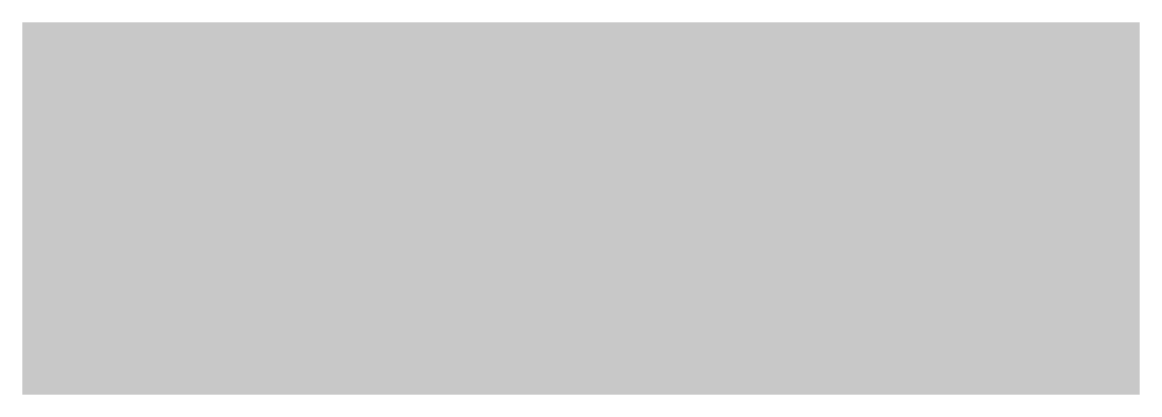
# Model space of a CAD drawing. Header units: millimetres. Extents: x 151151 to 230613, y -376178 to 0.
# Drawn here: x 151151 to 154751, y -291561 to -290361 of the extents above; entities that cross this region are included whole.
import ezdxf

# ---------------------------------------------------------------- set-up
doc = ezdxf.new("R2010")
doc.units = ezdxf.units.MM
doc.header["$LTSCALE"] = 250

msp = doc.modelspace()

# ---------------------------------------------------------------- hatches: boundary and pattern name
h = msp.add_hatch()
h.set_pattern_fill('加气混凝土', color=250)
h.set_pattern_definition([(0, (3.54, -3.66), (6, 12), [0, -12]), (0, (-3.48, -5.28), (6, 12), [0, -12]), (0, (0.42, -5.4), (6, 12), [0, -12]), (0, (4.68, -1.86), (6, 12), [0, -12]), (0, (-0.3, -6), (6, 12), [0, -12]), (0, (5.88, 5.7), (6, 12), [0, -12]), (0, (2.22, 4.74), (6, 12), [0, -12]), (0, (4.14, 3.24), (6, 12), [0, -12]), (0, (-5.64, 3), (6, 12), [0, -12]), (0, (0.24, 2.46), (6, 12), [0, -12]), (0, (-2.04, -0.6), (6, 12), [0, -12]), (0, (-1.92, -5.1), (6, 12), [0, -12]), (0, (2.58, -5.58), (6, 12), [0, -12]), (0, (5.88, -0.3), (6, 12), [0, -12]), (0, (-5.34, -2.16), (6, 12), [0, -12]), (0, (-4.32, -0.12), (6, 12), [0, -12]), (0, (0.36, -0.96), (6, 12), [0, -12]), (0, (-1.32, -2.7), (6, 12), [0, -12]), (0, (-2.28, 1.26), (6, 12), [0, -12]), (0, (-0.78, 5.76), (6, 12), [0, -12]), (0, (-4.86, -4.68), (6, 12), [0, -12]), (0, (1.74, 3.3), (6, 12), [0, -12]), (0, (-3.84, 3.48), (6, 12), [0, -12]), (0, (-4.8, 5.04), (6, 12), [0, -12]), (130.601294, (5.14286, 1.94286), (-29.9999996686, 36.0000001574), [0.5268311, -220.74222]), (18.4349488, (4.2857, 2.1714), (29.999999889, 11.999999911), [0.5421048, -75.352558]), (90, (4.286, 1.657), (6, 12), [0.5142857, -23.485713]), (161.565051, (4.8, 1.4857), (-30.000000151, 11.999999105), [0.5421048, -75.352558]), (53.1301023, (4.8, 1.4857), (6.000000011, 11.999999994), [0.5714286, -59.42857]), (135, (5.257, -4.6286), (-6.000000725, 11.99999919), [0.4848732, -33.456252]), (45, (4.5714, -4.6286), (5.99999996, 11.99999995), [0.4848732, -33.456252]), (135, (4.9143, -4.9714), (-6.000000725, 11.99999919), [0.4848732, -33.456252]), (45, (4.9143, -4.9714), (5.99999996, 11.99999995), [0.4848732, -33.456252]), (116.565051, (-0.514, 3.429), (-1.04e-06, 23.99999935), [0.6388765, -12.77753]), (180, (-0.8, 4), (-6, 12), [0.6857143, -11.314285]), (63.4349488, (-1.771, 3.429), (5e-08, 23.9999999), [0.6388765, -12.77753]), (116.565051, (-1.486, 2.857), (-1.04e-06, 23.99999935), [0.6388765, -12.77753]), (0, (-1.486, 2.857), (6, 12), [0.6857143, -11.314285]), (63.4349488, (-0.8, 2.857), (5e-08, 23.9999999), [0.6388765, -12.77753]), (107.102728, (4, -0.62857), (-17.99999931185, 60.0000000968), [0.7772269, -325.65805]), (143.972626, (3.7714, 0.1143), (-113.9999985548, 83.999999905), [0.7772269, -162.4404]), (180, (3.143, 0.571), (-6, 12), [0.7428571, -11.257142]), (36.0273733, (1.7714, 0.1143), (113.9999991575, 83.9999990944), [0.7772269, -162.4404]), (71.5650511, (1.5429, -0.5714), (18.000000092, 59.999999897), [0.7228063, -75.171856]), (107.102728, (1.77143, -1.3143), (-17.99999931185, 60.0000000968), [0.7772269, -325.65805]), (143.972626, (2.4, -1.7714), (-113.9999985548, 83.999999905), [0.7772269, -162.4404]), (0, (2.4, -1.771), (6, 12), [0.7428571, -11.257142]), (36.0273733, (3.1429, -1.7714), (113.9999991575, 83.9999990944), [0.7772269, -162.4404]), (71.5650511, (3.7714, -1.3143), (18.000000092, 59.999999897), [0.7228063, -75.171856]), (150.255118, (4.1143, 4.9714), (-18.0000000426, 11.999999851), [0.4607004, -96.286392]), (90, (3.714, 4.743), (6, 12), [0.4571429, -23.542855]), (29.7448813, (3.7143, 4.7429), (18.0000000106, 11.999999944), [0.4607004, -96.286392]), (116.565051, (1.314, -3.543), (-1.04e-06, 23.99999935), [0.6388765, -12.77753]), (168.690067, (1.0286, -2.9714), (-54.00000004, 11.999999699), [0.5827451, -121.79371]), (41.1859251, (0, -3.25714), (149.9999990912, 131.9999988458), [0.6074369, -254.51604]), (90, (0, -3.8286), (6, 12), [0.5714286, -23.42857]), (138.814074, (0.45714, -4.22857), (-149.9999973338, 132.0000008407), [0.6074369, -254.51604]), (16.6992442, (0.45714, -4.22857), (197.9999985103, 59.9999993716), [0.596589, -249.97075]), (60.9453959, (1.0286, -4.05714), (5.9999999841, 11.9999998939), [0.5883217, -246.50679]), (109.983106, (-3.7143, 1.4857), (-30.000000113, 83.9999997777), [0.66884004, -280.24395]), (155.556045, (-3.94286, 2.1143), (-78.0000002973, 35.99999925206), [0.6904597, -289.30263]), (24.4439547, (-5.2, 2.1143), (78.0000000389, 35.99999982685), [0.6904597, -289.30263]), (70.0168934, (-5.42857, 1.4857), (30.00000009044, 83.9999997916), [0.66884004, -280.24395]), (109.983106, (-5.2, 0.85714), (-30.000000113, 83.9999997777), [0.66884004, -280.24395]), (160.016893, (-4.5714, 0.6286), (-30.0000000176, 11.9999994533), [0.66884004, -139.78755]), (19.9831065, (-4.5714, 0.6286), (29.9999998353, 11.999999981), [0.66884004, -139.78755]), (70.0168934, (-3.94286, 0.85714), (30.00000009044, 83.9999997916), [0.66884004, -280.24395]), (122.005383, (0.7429, 0.4), (-6.000000805, 11.9999993874), [0.53908464, -112.66868]), (18.4349488, (-0.0571, 0.6857), (29.999999889, 11.999999911), [0.5421048, -75.352558]), (90, (-0.057, 0.1714), (6, 12), [0.5142857, -23.485713]), (161.565051, (0.4571, 0), (-30.000000151, 11.999999105), [0.5421048, -75.352558]), (54.4623222, (0.45714, 0), (41.9999999391, 59.9999999101), [0.4915614, -205.96423]), (116.565051, (-2.743, -2.514), (-1.04e-06, 23.99999935), [0.6388765, -12.77753]), (180, (-3.029, -1.943), (-6, 12), [0.6285714, -11.371428]), (59.0362434, (-4, -2.5143), (6.0000000195, 11.9999999418), [0.66639456, -139.27644]), (120.963756, (-3.6571, -3.0857), (-6.00000082, 11.999999449), [0.66639456, -139.27644]), (0, (-3.657, -3.086), (6, 12), [0.6285714, -11.371428]), (63.4349488, (-3.029, -3.086), (5e-08, 23.9999999), [0.6388765, -12.77753])])
h.paths.add_polyline_path([(151151.1, -291561), (154751.1, -291561), (154751.1, -290361), (151151.1, -290361)])

doc.saveas('drawing.dxf')
